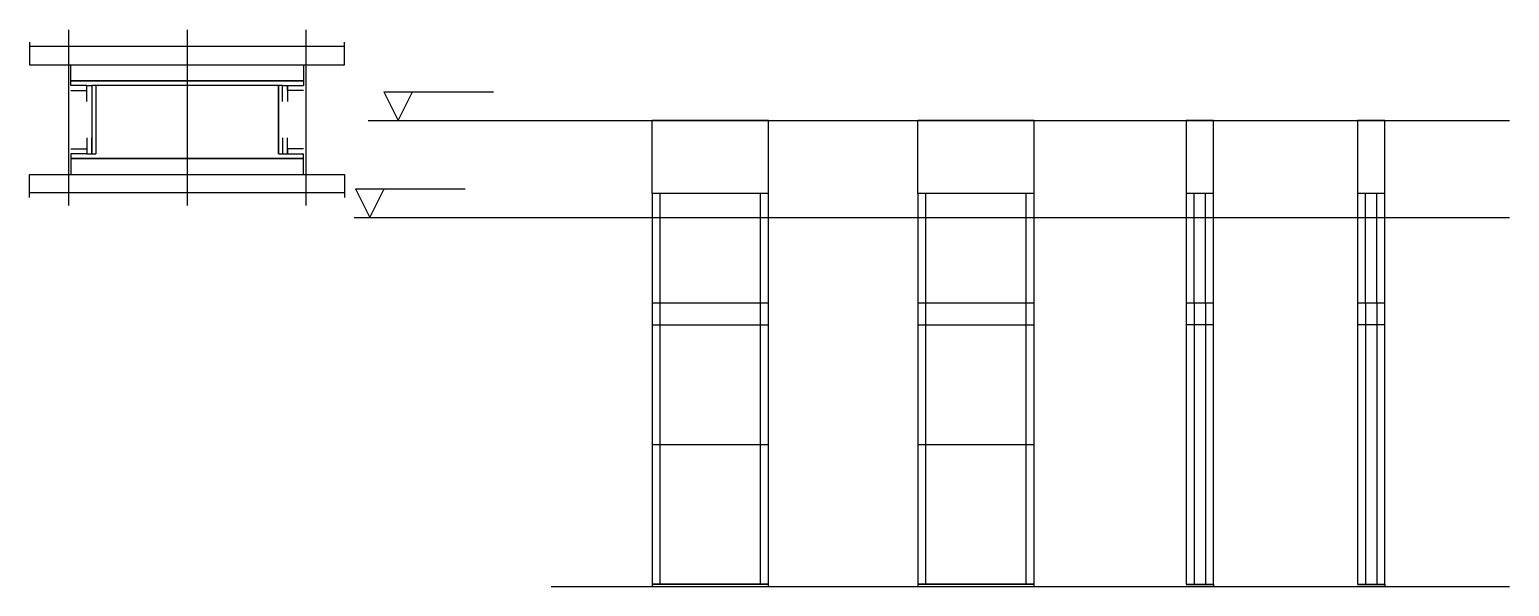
# Model space of a CAD drawing. Header units: metres. Extents: x 3102 to 4399, y 8660 to 9148.
import ezdxf

# ---------------------------------------------------------------- set-up
doc = ezdxf.new("R2010")
doc.units = ezdxf.units.M
for name, color, linetype in [('CHAPA', 7, 'Continuous'), ('COTA', 7, 'Continuous'), ('Hachura', 7, 'Continuous'), ('Madeira', 7, 'Continuous'), ('NIVEL 1° PAV.', 7, 'Continuous'), ('NIVEL 2° PAV.', 7, 'Continuous'), ('Nível', 7, 'Continuous'), ('Painéis', 7, 'Continuous'), ('Perfil Metálico', 7, 'Continuous'), ('SARR_2.2x7', 7, 'Continuous'), ('SARRAFO', 7, 'Continuous')]:
    doc.layers.add(name, color=color, linetype=linetype)

msp = doc.modelspace()

# ---------------------------------------------------------------- linework, layer by layer
at = {"layer": 'CHAPA', "color": 7, "lineweight": 25}
for points in [[(3138.2, 9098.7), (3138.2, 9102.7), (3342.2, 9102.7), (3342.2, 9098.7)], [(3138.2, 9098.7), (3138.2, 9102.7), (3342.2, 9102.7), (3342.2, 9098.7)], [(3160.2, 9098.7), (3156.6, 9098.7), (3156.6, 9038.7), (3160.2, 9038.7)], [(3160.2, 9098.7), (3156.6, 9098.7), (3156.6, 9038.7), (3160.2, 9038.7)], [(3323.8, 9098.7), (3320.2, 9098.7), (3320.2, 9038.7), (3323.8, 9038.7)], [(3323.8, 9098.7), (3320.2, 9098.7), (3320.2, 9038.7), (3323.8, 9038.7)], [(3138.2, 9038.7), (3138.2, 9034.7), (3342.2, 9034.7), (3342.2, 9038.7)], [(3138.2, 9038.7), (3138.2, 9034.7), (3342.2, 9034.7), (3342.2, 9038.7)]]:
    msp.add_lwpolyline(points, dxfattribs=at)
at = {"layer": 'COTA', "color": 7, "lineweight": 25}
for p, q in [((3749.7, 9068.1), (3647.7, 9068.1)), ((3647.7, 9004.1), (3647.7, 9068.1)), ((3749.7, 9004.1), (3749.7, 9068.1)), ((3982.6, 9068.1), (3880.6, 9068.1)), ((3880.6, 9004.1), (3880.6, 9068.1)), ((3982.6, 9004.1), (3982.6, 9068.1))]:
    msp.add_line(p, q, dxfattribs=at)
for points in [[(4139.7, 9004.1), (4139.7, 9068.1), (4115.7, 9068.1), (4115.7, 9004.1)], [(4289.8, 9004.1), (4289.8, 9068.1), (4265.8, 9068.1), (4265.8, 9004.1)]]:
    msp.add_lwpolyline(points, dxfattribs=at)
at = {"layer": 'Hachura', "color": 7, "lineweight": 25}
for p, q in [((3136.2, 9147.5), (3136.2, 8993.7)), ((3240.2, 9147.5), (3240.2, 8993.7)), ((3344.2, 9147.5), (3344.2, 8993.7))]:
    msp.add_line(p, q, dxfattribs=at)
at = {"layer": 'Madeira', "color": 7, "lineweight": 25}
for points in [[(3342.2, 9116.8), (3342.2, 9102.8), (3138.2, 9102.8), (3138.2, 9116.8)], [(3342.2, 9020.7), (3342.2, 9034.7), (3138.2, 9034.7), (3138.2, 9020.7)]]:
    msp.add_lwpolyline(points, dxfattribs=at)
at = {"layer": 'NIVEL 1° PAV.', "color": 7, "lineweight": 25}
for p, q in [((3412.7, 9093.1), (3508.7, 9093.1)), ((3412.7, 9093.1), (3425.2, 9068.1)), ((3425.2, 9068.1), (3437.7, 9093.1)), ((3398.9, 9068.1), (4398.9, 9068.1))]:
    msp.add_line(p, q, dxfattribs=at)
at = {"layer": 'NIVEL 2° PAV.', "color": 7, "lineweight": 25}
for p, q in [((3387.9, 9008.1), (3483.9, 9008.1)), ((3387.9, 9008.1), (3400.4, 8983.1)), ((3400.4, 8983.1), (3412.9, 9008.1)), ((3386.5, 8983.1), (4398.9, 8983.1))]:
    msp.add_line(p, q, dxfattribs=at)
at = {"layer": 'Nível', "color": 7, "lineweight": 25}
for p, q in [((3559.1, 9068.1), (4398.9, 9068.1)), ((3559.1, 8660.1), (4398.9, 8660.1))]:
    msp.add_line(p, q, dxfattribs=at)
at = {"layer": 'Painéis', "color": 7, "lineweight": 25}
for p, q in [((3647.7, 9004.1), (3647.7, 8660.1)), ((3749.7, 9004.1), (3647.7, 9004.1)), ((3749.7, 8660.1), (3749.7, 9004.1)), ((3880.6, 9004.1), (3880.6, 8660.1)), ((3982.6, 9004.1), (3880.6, 9004.1)), ((3982.6, 8660.1), (3982.6, 9004.1)), ((4115.7, 9004.1), (4115.7, 8662.1)), ((4139.7, 9004.1), (4115.7, 9004.1)), ((4139.7, 8662.1), (4139.7, 9004.1)), ((4265.8, 9004.1), (4265.8, 8662.1)), ((4289.8, 9004.1), (4265.8, 9004.1)), ((4289.8, 8662.1), (4289.8, 9004.1)), ((3749.7, 8908.1), (3647.7, 8908.1)), ((3982.6, 8908.1), (3880.6, 8908.1)), ((4139.7, 8908.1), (4115.7, 8908.1)), ((4289.8, 8908.1), (4265.8, 8908.1)), ((3647.7, 8889.1), (3749.7, 8889.1)), ((3880.6, 8889.1), (3982.6, 8889.1)), ((4139.7, 8889.1), (4115.7, 8889.1)), ((4289.8, 8889.1), (4265.8, 8889.1)), ((3749.7, 8784.1), (3647.7, 8784.1)), ((3982.6, 8784.1), (3880.6, 8784.1)), ((3647.7, 8662.1), (3749.7, 8662.1)), ((3880.6, 8662.1), (3982.6, 8662.1)), ((4115.7, 8662.1), (4139.7, 8662.1)), ((4265.8, 8662.1), (4289.8, 8662.1))]:
    msp.add_line(p, q, dxfattribs=at)
for points in [[(3320.2, 9038.7), (3320.2, 9098.7), (3160.2, 9098.7), (3160.2, 9038.7)], [(3749.7, 8662.1), (3647.7, 8662.1), (3647.7, 8660.1), (3749.7, 8660.1)], [(3982.6, 8662.1), (3880.6, 8662.1), (3880.6, 8660.1), (3982.6, 8660.1)], [(4115.7, 8662.1), (4139.7, 8662.1), (4139.7, 8660.1), (4115.7, 8660.1)], [(4265.8, 8662.1), (4289.8, 8662.1), (4289.8, 8660.1), (4265.8, 8660.1)]]:
    msp.add_lwpolyline(points, dxfattribs=at)
at = {"layer": 'Perfil Metálico', "color": 7, "lineweight": 25}
for points in [[(3102.2, 9136.7), (3102.2, 9116.7), (3378.2, 9116.7), (3378.2, 9136.7)], [(3378.2, 9120.7), (3378.2, 9132.7), (3102.2, 9132.7), (3102.2, 9120.7)], [(3102.2, 9000.7), (3102.2, 9020.7), (3378.2, 9020.7), (3378.2, 9000.7)], [(3378.2, 9016.7), (3378.2, 9004.7), (3102.2, 9004.7), (3102.2, 9016.7)]]:
    msp.add_lwpolyline(points, dxfattribs=at)
at = {"layer": 'SARR_2.2x7', "color": 7, "lineweight": 25}
for p, q in [((3654.7, 8908.1), (3654.7, 9004.1)), ((3742.7, 8908.1), (3742.7, 9004.1)), ((3887.6, 8908.1), (3887.6, 9004.1)), ((3975.6, 8908.1), (3975.6, 9004.1)), ((4122.7, 8908.1), (4122.7, 9004.1)), ((4132.7, 8908.1), (4132.7, 9004.1)), ((4272.8, 8908.1), (4272.8, 9004.1)), ((4282.8, 8908.1), (4282.8, 9004.1)), ((3654.7, 8908.1), (3654.7, 8908.1)), ((3654.7, 8889.1), (3654.7, 8908.1)), ((3742.7, 8889.1), (3742.7, 8908.1)), ((3887.6, 8889.1), (3887.6, 8908.1)), ((3975.6, 8889.1), (3975.6, 8908.1)), ((4122.7, 8908.1), (4122.7, 8662.1)), ((4132.7, 8908.1), (4132.7, 8662.1)), ((4272.8, 8908.1), (4272.8, 8662.1)), ((4282.8, 8908.1), (4282.8, 8662.1)), ((3654.7, 8784.1), (3654.7, 8889.1)), ((3742.7, 8784.1), (3742.7, 8889.1)), ((3887.6, 8784.1), (3887.6, 8889.1)), ((3975.6, 8784.1), (3975.6, 8889.1)), ((3654.7, 8662.1), (3654.7, 8784.1)), ((3742.7, 8662.1), (3742.7, 8784.1)), ((3887.6, 8662.1), (3887.6, 8784.1)), ((3975.6, 8662.1), (3975.6, 8784.1)), ((3654.7, 8662.1), (3654.7, 8662.1)), ((3742.7, 8662.1), (3742.7, 8662.1)), ((3887.6, 8662.1), (3887.6, 8662.1)), ((3975.6, 8662.1), (3975.6, 8662.1))]:
    msp.add_line(p, q, dxfattribs=at)
at = {"layer": 'SARRAFO', "color": 7, "lineweight": 25}
for points in [[(3138.2, 9094.3), (3152.2, 9094.3), (3152.2, 9098.7), (3138.2, 9098.7)], [(3152.2, 9084.7), (3152.2, 9098.7), (3156.6, 9098.7), (3156.6, 9084.7)], [(3323.8, 9084.7), (3323.8, 9098.7), (3328.2, 9098.7), (3328.2, 9084.7)], [(3342.2, 9094.3), (3328.2, 9094.3), (3328.2, 9098.7), (3342.2, 9098.7)], [(3152.2, 9052.7), (3152.2, 9038.7), (3156.6, 9038.7), (3156.6, 9052.7)], [(3323.8, 9052.7), (3323.8, 9038.7), (3328.2, 9038.7), (3328.2, 9052.7)], [(3138.2, 9043.1), (3152.2, 9043.1), (3152.2, 9038.7), (3138.2, 9038.7)], [(3342.2, 9043.1), (3328.2, 9043.1), (3328.2, 9038.7), (3342.2, 9038.7)]]:
    msp.add_lwpolyline(points, dxfattribs=at)

doc.saveas('drawing.dxf')
